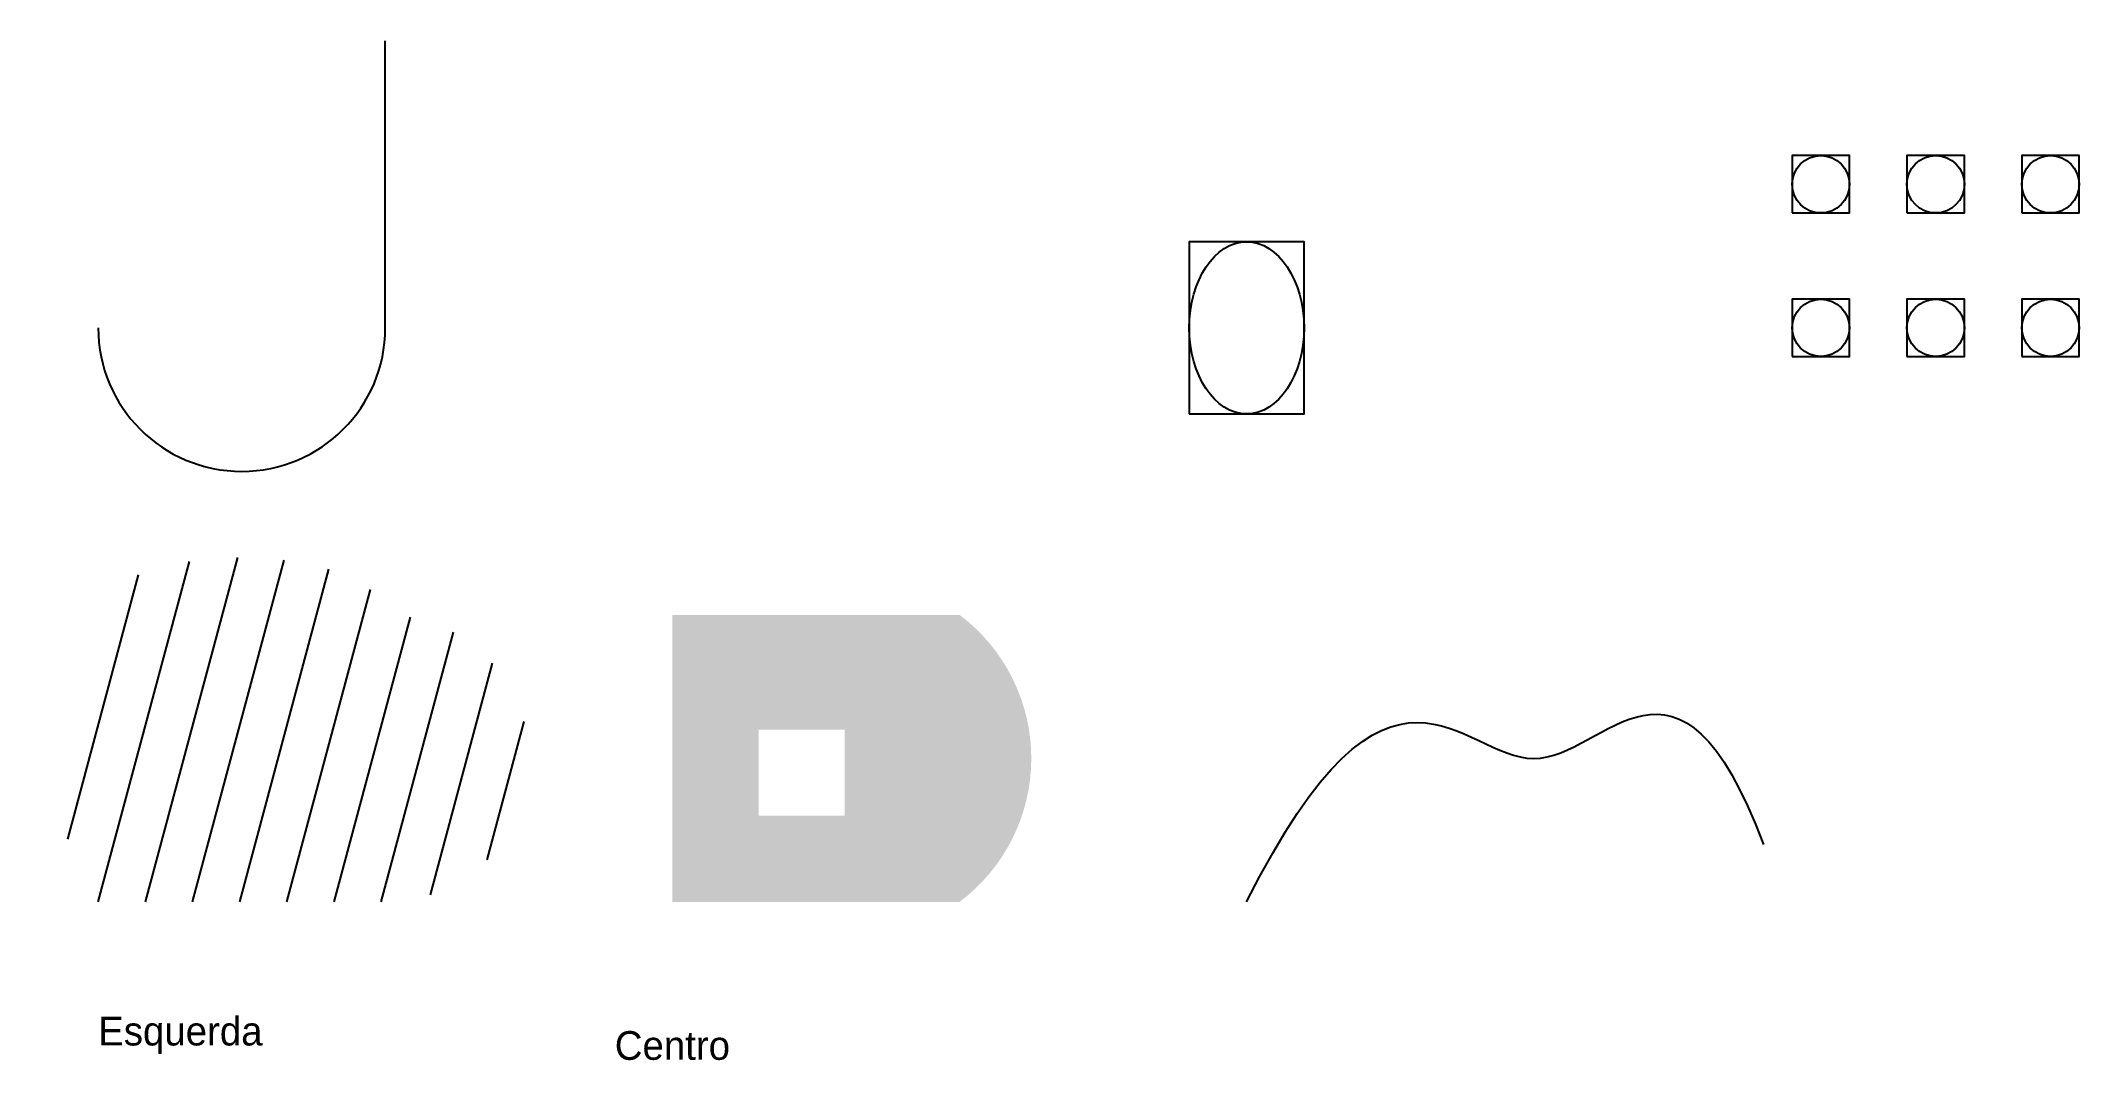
# Model space of a CAD drawing. Header units: metres. Extents: x -2 to 69, y -5.5 to 30.
import ezdxf
from ezdxf.enums import TextEntityAlignment as Align

# ---------------------------------------------------------------- set-up
doc = ezdxf.new("R2010")
doc.units = ezdxf.units.M

# ---------------------------------------------------------------- blocks, each defined once
blk = doc.blocks.new('MARCO')
blk.add_lwpolyline([(-1, -1), (1, -1), (1, 1), (-1, 1)], close=True)
blk.add_circle((0, 0), 1)

msp = doc.modelspace()

# ---------------------------------------------------------------- hatches: boundary and pattern name
h = msp.add_hatch()
h.set_pattern_fill('ANSI31', scale=0.5, angle=30)
edge = h.paths.add_edge_path()
edge.add_line((0, 0), (10, 0))
edge.add_arc((10, 5), 5, -90, 90)
edge.add_ellipse((5, 10), major_axis=(5, 0), ratio=0.4, start_angle=0, end_angle=180)
edge.add_spline(control_points=[(0, 10), (-2, 7), (-2, 3), (0, 0)], knot_values=[0, 0, 0, 0, 1, 1, 1, 1], degree=3, periodic=0)
h = msp.add_hatch(color=4)
h.paths.add_polyline_path([(20, 0), (30, 0, 0.5), (30, 10), (20, 10)])
h.paths.add_polyline_path([(23, 3), (26, 3), (26, 6), (23, 6)])

# ---------------------------------------------------------------- linework, layer by layer
msp.add_lwpolyline([(0, 20, 1), (10, 20), (10, 30)], format="xyb")
msp.add_open_spline([(40, 0), (45, 10), (50, 0), (55, 10), (58, 2)], degree=3)

# ---------------------------------------------------------------- block references
at = {"row_count": 2, "column_count": 3, "row_spacing": 5, "column_spacing": 4}
msp.add_blockref('MARCO', (60, 20), dxfattribs=at)
at = {"xscale": 2, "yscale": 3}
msp.add_blockref('MARCO', (40, 20), dxfattribs=at)

# ---------------------------------------------------------------- texts
msp.add_text('Esquerda', height=1).set_placement((0, -5))
msp.add_text('Centro', height=1).set_placement((20, -5), align=Align.MIDDLE_CENTER)

doc.saveas('drawing.dxf')
